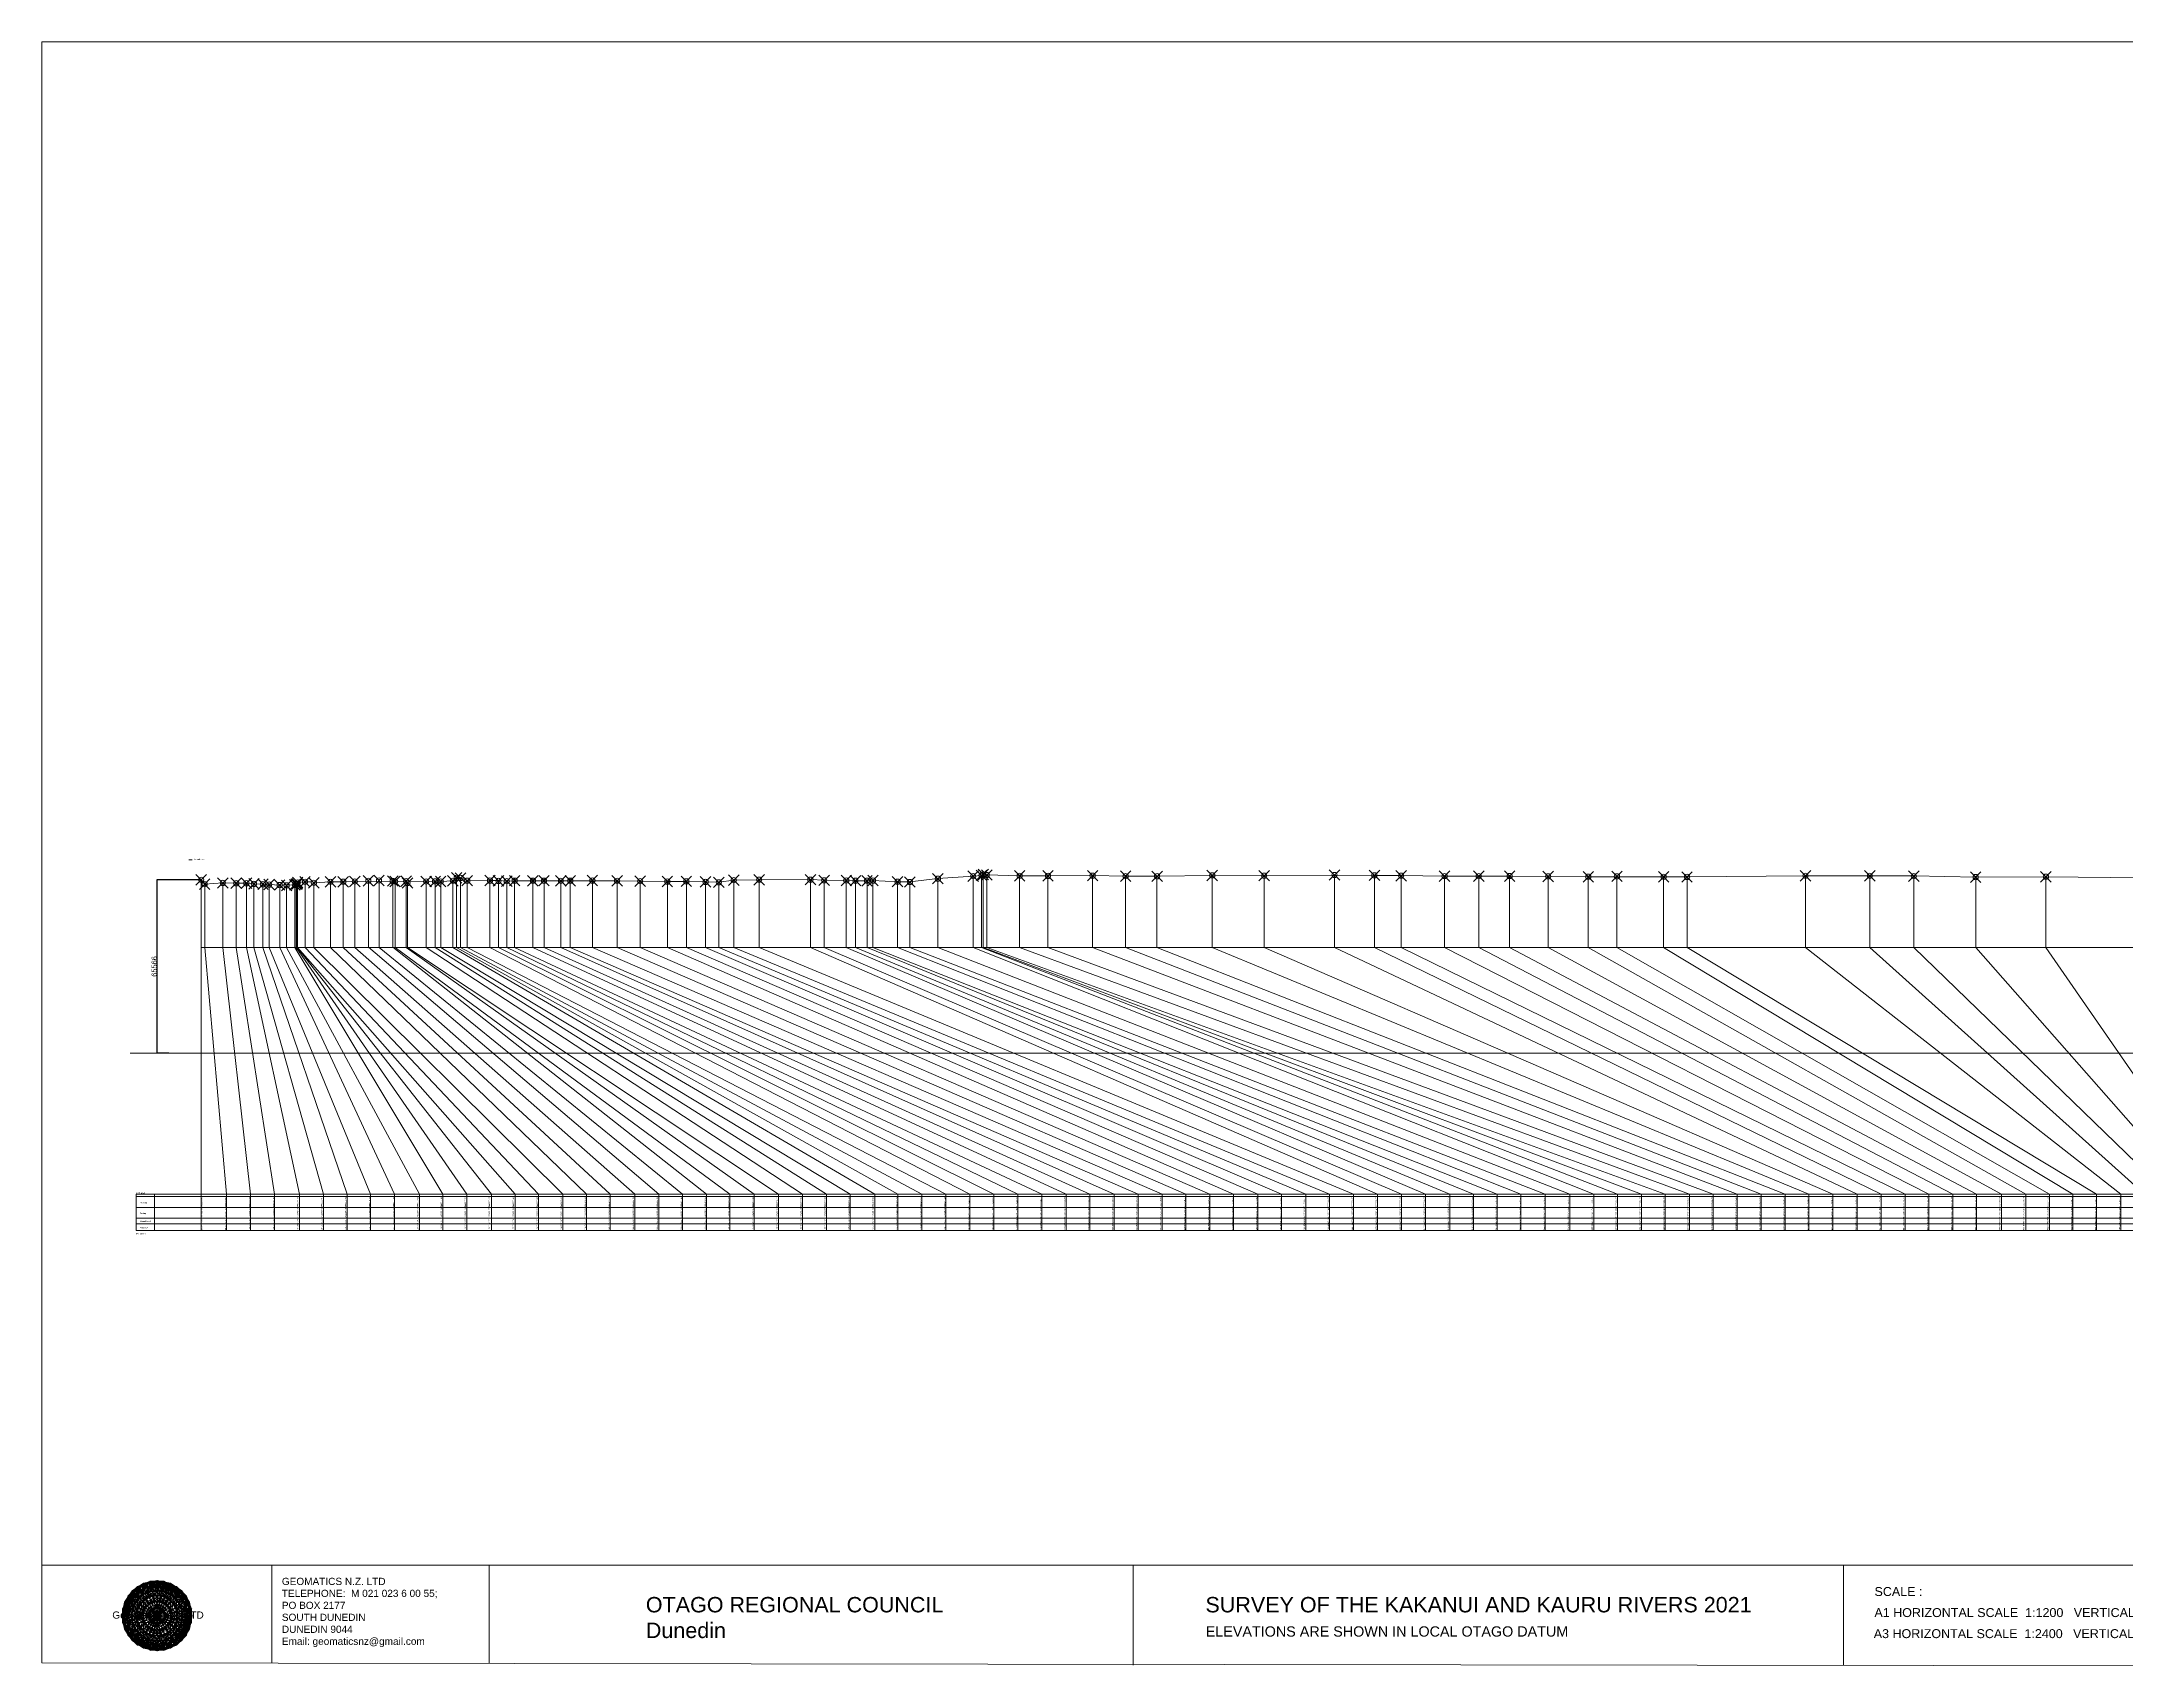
# Model space of a CAD drawing. Header units: millimetres. Extents: x -13548260 to 13046302109, y -19137686871 to 1424966580.
# Drawn here: x -5565575 to -4776935, y -231987 to 382619 of the extents above; entities that cross this region are included whole.
import ezdxf

# ---------------------------------------------------------------- set-up
doc = ezdxf.new("R2010")
doc.units = ezdxf.units.MM
doc.header["$PDMODE"] = 35
doc.header["$PDSIZE"] = 2000
doc.layers.get('0').update_dxf_attribs({"lineweight": 0})
doc.layers.get('Defpoints').update_dxf_attribs({"lineweight": 0})
doc.layers.add('geo', color=7, linetype='Continuous', lineweight=0)
doc.styles.get("Standard").update_dxf_attribs({"font": 'arial.ttf'})
doc.dimstyles.new('ISO-25', dxfattribs={"dimtxt": 2000, "dimasz": 2.5, "dimexe": 1.25, "dimexo": 0.625, "dimtad": 1, "dimtxsty": 'Standard', "dimcen": 2.5, "dimadec": 0, "dimazin": 0, "dimtfac": 1, "dimtmove": 0, "dimatfit": 3, "dimfxl": 1, "dimarcsym": 0})

# ---------------------------------------------------------------- blocks, each defined once
blk = doc.blocks.new('Geomatics_Circle_SPT')
at = {"layer": 'geo', "color": 2, "linetype": 'Continuous', "lineweight": 0}
for p, q in [((0, 25.2), (-25.2, 0)), ((-24.7, 4.9), (-4.9, 24.7)), ((-24.7, -4.9), (4.9, 24.7)), ((-9.7, 23.3), (-23.3, 9.6)), ((9.7, 23.3), (-23.3, -9.7)), ((-21, 14), (-14, 21)), ((-21, -14), (14, 21)), ((0, 0), (-17.8, 17.8)), ((-14, 21), (21, -14)), ((23.3, -9.7), (-9.7, 23.3)), ((-4.9, 24.7), (24.7, -4.9)), ((25.2, 0), (0, 25.2)), ((0, 0), (17.8, 17.8)), ((4.9, 24.7), (24.7, 4.9)), ((23.3, 9.7), (9.7, 23.3)), ((14, 21), (21, 14)), ((17.8, 18.1), (17.8, 18.1)), ((4.9, -24.7), (-24.7, 4.9)), ((-24.7, 0), (0, -24.7)), ((-23.3, 9.7), (9.7, -23.3)), ((14, -21), (-21, 14)), ((0, 0), (-17.8, -17.8)), ((21, 14), (-14, -21)), ((-9.7, -23.3), (23.3, 9.7)), ((24.7, 4.9), (-4.9, -24.7)), ((0, 0), (17.8, -17.8)), ((0, -24.8), (25.2, 0)), ((-4.9, -24.7), (-24.7, -4.9)), ((-23.3, -9.7), (-9.7, -23.3)), ((-14, -21), (-21, -14)), ((24.7, -4.9), (4.9, -24.7)), ((9.7, -23.3), (23.3, -9.7)), ((21, -14), (14, -21)), ((-17.8, -17.8), (-17.8, -17.8)), ((4.9, -24.7), (4.9, -24.7)), ((18.1, -17.8), (18.1, -17.8))]:
    blk.add_line(p, q, dxfattribs=at)
at = {"layer": 'geo', "color": 1, "linetype": 'Continuous', "lineweight": 0}
for p, q in [((-25.2, 0), (9.7, 23.3)), ((-25.2, 0), (-9.6, 23.3)), ((-4.9, 24.8), (-24.7, -4.9)), ((4.9, 24.7), (-24.7, 4.9)), ((14, 21), (-24.7, -4.9)), ((-14, 21), (-24.7, 4.9)), ((-23.3, 9.7), (0, 25.2)), ((-23.3, -9.6), (0, 25.2)), ((-23.3, -9.6), (17.8, 17.8)), ((-23.3, 9.7), (-17.8, 17.9)), ((-23.3, -9.6), (-17.8, 17.9)), ((-23.3, 9.7), (17.8, 17.8)), ((4.9, 24.8), (-21, -14)), ((-4.9, 24.7), (-21, 14)), ((14, 21), (-21, 14)), ((-14, 21), (-21, -14)), ((-17.9, 17.6), (-17.9, 17.6)), ((-17.8, 17.8), (9.7, 23.3)), ((-17.8, 17.8), (-9.6, 23.3)), ((-17.8, -17.8), (9.7, 23.3)), ((-17.8, -17.8), (-9.7, 23.3)), ((-9.7, -23.3), (-17.8, 17.8)), ((-17.8, 17.8), (9.7, -23.3)), ((-17.8, 17.8), (23.3, -9.6)), ((-17.8, 17.8), (23.3, 9.7)), ((4.9, 24.7), (-14, 21)), ((-4.9, 24.7), (-14, -20.9)), ((0, 0), (-14, 21)), ((-14, 21), (-4.9, -24.7)), ((-14, 21), (-14, 21)), ((24.7, -4.9), (-14, 21)), ((21, 14), (-14, 21)), ((-9.8, 23.1), (-9.8, 23.1)), ((-9.7, 23.3), (0, 25.2)), ((-9.7, 23.3), (0, -25.2)), ((-9.7, -23.3), (0, 25.2)), ((-9.6, 23.3), (17.8, -17.8)), ((-9.6, 23.3), (25.2, 0)), ((-9.6, 23.3), (17.8, 17.8)), ((-9.6, -23.3), (17.8, 17.9)), ((0, 0), (-4.9, 24.7)), ((-4.9, 24.7), (-4.9, 24.7)), ((21, -14), (-4.9, 24.7)), ((24.8, 4.9), (-4.9, 24.7)), ((14, 21), (-4.9, 24.7)), ((-0.2, 25.1), (-0.2, 25.1)), ((0, 25.2), (9.7, -23.3)), ((0, 25.2), (23.3, -9.7)), ((0, 25.2), (23.3, 9.7)), ((0, 25.2), (9.7, 23.3)), ((0, 0), (4.9, 24.7)), ((0, -25.2), (9.7, 23.3)), ((0, 0), (14, 21)), ((21, 14), (4.9, 24.8)), ((14, -21), (4.9, 24.7)), ((24.7, -4.9), (4.9, 24.7)), ((4.9, 24.7), (4.9, 24.7)), ((4.9, -24.7), (14, 21)), ((9.4, 23.3), (9.4, 23.3)), ((9.7, 23.3), (17.8, -17.8)), ((9.7, 23.3), (25.2, 0)), ((9.7, 23.3), (17.8, 17.9)), ((17.8, 17.8), (9.7, -23.3)), ((21, -14), (14, 21)), ((24.7, 4.9), (14, 21)), ((14, 21), (14, 21)), ((17.6, 17.9), (17.6, 17.9)), ((17.8, 17.8), (23.3, -9.7)), ((17.8, 17.8), (23.3, 9.7)), ((-25.2, 0), (23.3, 9.7)), ((-25.2, 0), (-23.3, 9.7)), ((-23.3, -9.7), (-25.2, 0)), ((-9.6, -23.3), (-25.2, 0)), ((9.7, -23.3), (-25.2, 0)), ((21, 14), (-24.7, 4.9)), ((-21, 14), (-24.7, -4.9)), ((0, 0), (-24.7, 4.9)), ((-24.7, 4.9), (-21, -14)), ((-24.7, 4.9), (-4.9, -24.7)), ((-24.7, 4.9), (14, -21)), ((-24.7, 4.9), (-24.7, 4.9)), ((0, 0), (-24.7, -4.9)), ((-17.8, -17.8), (-23.3, 9.7)), ((0, -25.2), (-23.3, 9.7)), ((-23.3, 9.7), (17.8, -17.8)), ((-23.3, 9.7), (25.2, 0)), ((-23.3, 9.4), (-23.3, 9.4)), ((-23.3, -9.7), (25.2, 0)), ((0, 0), (-21, 14)), ((-21, 14), (-14, -21)), ((-21, 14), (4.9, -24.7)), ((-21, 14), (-21, 14)), ((24.7, 4.9), (-21, 14)), ((0, 0), (-21, -14)), ((-17.8, -17.8), (23.3, 9.7)), ((-14, -21), (24.7, 4.9)), ((0, 0), (-14, -21)), ((25.2, 0), (-9.6, -23.3)), ((-4.9, -24.7), (21, 14)), ((0, 0), (-4.9, -24.7)), ((0, 0), (21, 14)), ((23.3, 9.7), (0, -25.2)), ((0, 0), (24.8, 4.9)), ((0, 0), (4.9, -24.7)), ((0, 0), (14, -21)), ((0, 0), (21, -14)), ((0, 0), (24.8, -4.9)), ((4.9, -24.7), (24.7, 4.9)), ((25.2, 0), (9.7, -23.3)), ((14, -21), (21, 14)), ((23.3, 9.7), (17.8, -17.8)), ((24.7, -4.9), (21, 14)), ((21, 14), (21, 14)), ((21, -14), (24.7, 4.9)), ((23.1, 9.8), (23.1, 9.8)), ((23.3, 9.7), (25.2, 0)), ((25.2, 0), (23.3, -9.6)), ((24.7, 4.9), (24.7, 4.9)), ((25.1, 0.2), (25.1, 0.2)), ((-25.2, 0), (23.3, -9.7)), ((-25.1, -0.2), (-25.1, -0.2)), ((-24.7, -4.9), (-24.7, -4.9)), ((-24.7, -4.9), (-14, -21)), ((-24.7, -4.9), (4.9, -24.7)), ((-24.7, -4.9), (21, -14)), ((-17.8, -17.8), (-23.3, -9.7)), ((0, -25.2), (-23.3, -9.6)), ((17.8, -17.8), (-23.3, -9.6)), ((-23.1, -9.8), (-23.1, -9.8)), ((-21, -14), (24.7, -4.9)), ((-21, -14), (-21, -14)), ((-21, -14), (-4.9, -24.7)), ((-21, -14), (14, -21)), ((23.3, -9.7), (-17.8, -17.8)), ((-14, -21), (21, -14)), ((-4.9, -24.7), (24.7, -4.9)), ((23.3, -9.6), (0, -25.2)), ((4.9, -24.7), (21, -14)), ((14, -21), (24.7, -4.9)), ((23.3, -9.6), (17.8, -17.8)), ((21, -14), (21, -14)), ((23.3, -9.4), (23.3, -9.4)), ((24.7, -4.9), (24.7, -4.9)), ((-9.6, -23.3), (-17.8, -17.8)), ((9.7, -23.3), (-17.8, -17.8)), ((-17.6, -17.9), (-17.6, -17.9)), ((-14, -21), (-14, -21)), ((-14, -21), (4.9, -24.7)), ((17.8, -17.8), (-9.7, -23.3)), ((0, -25.2), (-9.7, -23.3)), ((-9.4, -23.3), (-9.4, -23.3)), ((-4.9, -24.7), (14, -21)), ((-4.9, -24.7), (-4.9, -24.7)), ((9.7, -23.3), (0, -25.2)), ((0.2, -25.1), (0.2, -25.1)), ((4.9, -24.7), (4.9, -24.7)), ((17.8, -17.8), (9.7, -23.3)), ((9.8, -23.1), (9.8, -23.1)), ((14, -21), (14, -21)), ((17.9, -17.6), (17.9, -17.6))]:
    blk.add_line(p, q, dxfattribs=at)
at = {"layer": 'geo', "color": 114, "linetype": 'Continuous', "lineweight": 0}
for p, q in [((17.9, 17.8), (-25.2, 0)), ((-24.7, 4.9), (14, 21)), ((9.7, 23.3), (-23.3, 9.7)), ((-20.9, 14), (4.9, 24.7)), ((0, 25.2), (-17.8, 17.8)), ((-17.8, 17.8), (0, -25.2)), ((-14, 21), (-4.9, 24.7)), ((4.9, -24.7), (-14, 21)), ((0, 0), (-9.7, 23.3)), ((-4.9, 24.7), (14, -21)), ((17.8, -17.8), (0, 25.2)), ((0, 0), (9.7, 23.3)), ((4.9, 24.7), (21, -14)), ((23.3, -9.7), (9.7, 23.3)), ((14, 21), (24.7, -4.9)), ((25.2, 0), (17.8, 17.8)), ((-24.7, -4.9), (21, 14)), ((-14, -21), (-24.7, 4.9)), ((0, 0), (-23.3, 9.7)), ((-23.3, 9.7), (-9.7, -23.3)), ((0, 0), (-23.3, -9.7)), ((-4.9, -24.7), (-21, 14)), ((24.8, 4.9), (-20.9, -14)), ((0, 0), (-9.7, -23.3)), ((0, 0), (23.3, 9.7)), ((0, 0), (9.7, -23.3)), ((0, 0), (23.3, -9.7)), ((21, 14), (24.7, 4.9)), ((-25.2, 0), (-17.8, -17.8)), ((-21, -14), (-24.7, -4.9)), ((-17.8, -17.8), (25.2, 0)), ((24.8, -4.9), (-14, -21)), ((-9.6, -23.3), (23.3, -9.7)), ((21, -14), (-4.9, -24.8)), ((0, -25.2), (17.9, -17.8)), ((14, -21), (4.9, -24.8))]:
    blk.add_line(p, q, dxfattribs=at)
at = {"layer": 'geo', "color": 250, "linetype": 'Continuous', "lineweight": 0}
for p, q in [((-17.8, 17.8), (17.8, 17.8)), ((-17.8, -17.8), (-17.8, 17.8)), ((-14, 21), (-14, 21)), ((14, 21), (-14, 21)), ((-14, 20.9), (-14, -21)), ((-9.7, 23.3), (9.7, 23.3)), ((-9.7, -23.3), (-9.7, 23.3)), ((-4.9, 24.7), (4.9, 24.7)), ((-4.9, 24.7), (-4.9, -24.7)), ((0, 0), (0, 25.2)), ((4.9, 24.7), (4.9, -24.7)), ((9.7, -23.3), (9.7, 23.3)), ((14, 21), (14, -21)), ((17.8, -17.8), (17.8, 17.8)), ((0, 0), (-25.2, 0)), ((24.7, 4.9), (-24.7, 4.9)), ((-24.7, 4.9), (-24.7, -4.9)), ((-23.3, 9.7), (23.3, 9.7)), ((-23.3, 9.7), (-23.3, 9.7)), ((-23.3, -9.7), (-23.3, 9.7)), ((21, 14), (-21, 14)), ((-21, 14), (-21, -14)), ((0, 0), (0, -25.2)), ((0, 0), (25.2, 0)), ((21, 14), (21, 14)), ((21, -14), (21, 14)), ((23.3, 9.7), (23.3, -9.7)), ((24.7, 4.9), (24.7, 4.9)), ((24.7, -4.9), (24.7, 4.9)), ((-24.7, -4.9), (24.7, -4.9)), ((23.3, -9.7), (-23.3, -9.7)), ((-21, -14), (21, -14)), ((17.8, -17.8), (-17.8, -17.8)), ((-14, -21), (14, -21)), ((9.7, -23.3), (-9.7, -23.3)), ((-4.9, -24.7), (4.9, -24.7))]:
    blk.add_line(p, q, dxfattribs=at)
blk = doc.blocks.new('GeomaticsNZ TITLE BLOCK')
at = {"color": 7, "linetype": 'Continuous', "lineweight": 0}
for p, q in [((0, 94.9), (0, 1579.2)), ((0, 1579.2), (2363.4, 1579.2)), ((2363.4, 1579.2), (2364, 94.9)), ((2364, 94.9), (0, 94.9)), ((0, 94.9), (0, 0)), ((15.9, 94.9), (2364, 94.9)), ((224.3, 95.2), (224.3, -0.3)), ((2364, 94.9), (382.6, 94.9)), ((435.8, 95.2), (435.8, -0.7)), ((1063.4, 94.9), (1063.4, -2.4)), ((1755.4, 94.9), (1755.4, -2.6)), ((2143.9, 94.9), (2143.7, -3)), ((2143.9, 81.9), (2238.6, 81.7)), ((2211.5, 94.9), (2211.5, 36.1)), ((2238.6, 94.8), (2238.6, -3.2)), ((2364, -3.5), (2364, 94.9)), ((2143.9, 71), (2238.6, 71)), ((2143.6, 60.4), (2238.6, 60.4)), ((2143.8, 48.6), (2238.6, 48.6)), ((2143.8, 35.4), (2364, 35.3)), ((0, 0), (2364, -3.5))]:
    blk.add_line(p, q, dxfattribs=at)
at = {"color": 7, "linetype": 'Continuous', "lineweight": 0, "xscale": 1.36, "yscale": 1.36, "zscale": 1.36}
blk.add_blockref('Geomatics_Circle_SPT', (112.4, 45.7), dxfattribs=at)
at = {"color": 7, "linetype": 'Continuous', "lineweight": 0}
for s, p in [('PK&RR', (2213.2, 84.8)), ('ST', (2220.3, 63.6)), ('PK', (2220.4, 50.6))]:
    blk.add_text(s, height=5, dxfattribs=at).set_placement(p)
at = {"color": 7, "linetype": 'Continuous', "lineweight": 0, "attachment_point": 1}
for s, width, heights, insert, char_height in [('{\\C256;GEOMATICS N.Z. LTD                   \\PTELEPHONE:  M 021 023 6 00 55;\\PPO BOX 2177\\PSOUTH DUNEDIN\\PDUNEDIN 9044\\PEmail: geomaticsnz@gmail.com}', 3535.727, [94.7], (234, 82.7), 7), ('{\\C256;Surveyed by:}', 3535.727, [0], (2144.7, 92.4), 7), ('{\\C256;OTAGO REGIONAL COUNCIL\\PDunedin}', 3535.727, [0], (588.6, 64), 15), ('{\\C256;SURVEY OF THE KAKANUI AND KAURU RIVERS 2021}', 3535.727, [0], (1133.8, 64), 15), ('{\\C256;Drawn by:}', 3535.727, [0], (2145.8, 70.4), 7), ('{\\C256;Geomatics N.Z. LTD                   }', 125.079, [15.8], (68.8, 49.9), 7), ('{\\C256;Approved by:}', 3535.727, [0], (2144.7, 45.9), 7), ('{\\C256;Checked by:}', 3535.727, [0], (2144.7, 58.6), 7), ('{\\C256;ELEVATIONS ARE SHOWN IN LOCAL OTAGO DATUM}', 3535.727, [0], (1134.1, 35.4), 10), ('{\\C256;JOB No 0032021}', 3535.727, [0], (2145.3, 20.8), 7), ('{\\C256;Drawn:16-JUNE-2021}', 3535.727, [0], (2244.7, 20.7), 7)]:
    blk.add_mtext_dynamic_manual_height_columns(s, width=width, gutter_width=159, heights=heights, dxfattribs=dict(at, insert=insert, char_height=char_height))
blk = doc.blocks.new('*D8')
at = {"color": 0, "lineweight": -2, "transparency": 16777216}
for p, q in [((-5505268, 65566), (-5521975, 65566)), ((-5521974, 65564), (-5521974, 2)), ((-5517463, 0), (-5521975, 0))]:
    blk.add_line(p, q, dxfattribs=at)
at = {"color": 0, "transparency": 16777216}
for points in [[(-5521974, 65564), (-5521973, 65564), (-5521974, 65566)], [(-5521974, 2), (-5521973, 2), (-5521974, 0)]]:
    blk.add_solid(points, dxfattribs=at)
at = {"layer": 'Defpoints', "color": 0, "transparency": 16777216}
for p in [(-5505268, 65566), (-5521974, 0), (-5517462, 0)]:
    blk.add_point(p, dxfattribs=at)
at = {"color": 0, "transparency": 16777216, "insert": (-5522996, 32783), "char_height": 2000, "attachment_point": 5, "rotation": 90}
blk.add_mtext('65566', dxfattribs=at)

msp = doc.modelspace()

# ---------------------------------------------------------------- linework, layer by layer
at = {"color": 1, "linetype": 'Continuous', "lineweight": 0}
msp.add_line((-5509911.521, 73117.849), (-5508619.555, 73117.849), dxfattribs=at)
at = {"color": 7, "linetype": 'Continuous', "lineweight": 0}
for p, q in [((-5505267.75, 65566), (-5505267.75, 39908.977)), ((-5503917.839, 63906), (-5503917.839, 39908.977)), ((-5497070.099, 64357), (-5497070.099, 39908.977)), ((-5491966.325, 64247), (-5491966.325, 39908.977)), ((-5488131.238, 64237), (-5488131.238, 39908.977)), ((-5485270.436, 63987), (-5485270.436, 39908.977)), ((-5481861.375, 63867), (-5481861.375, 39908.977)), ((-5479494.675, 63747), (-5479494.675, 39908.977)), ((-5475535.351, 63578), (-5475535.351, 39908.977)), ((-5472908.692, 63428), (-5472908.692, 39908.977)), ((-5469831.947, 63608), (-5469831.947, 39908.977)), ((-5469308.747, 63878), (-5469308.747, 39908.977)), ((-5468961.174, 64048), (-5468961.174, 39908.977)), ((-5468744.127, 64538), (-5468744.127, 39908.977)), ((-5465961.583, 64778), (-5465961.583, 39908.977)), ((-5462580.684, 64418), (-5462580.684, 39908.977)), ((-5456306.588, 64768), (-5456306.588, 39908.977)), ((-5451478.129, 64829), (-5451478.129, 39908.977)), ((-5447099.404, 64889), (-5447099.404, 39908.977)), ((-5441997.245, 65159), (-5441997.245, 40067.977)), ((-5437959.623, 65289), (-5437959.623, 39908.977)), ((-5432759.635, 65100), (-5432759.635, 40008.977)), ((-5431897.288, 64930), (-5431897.288, 39908.977)), ((-5427687.892, 65000), (-5427687.892, 39908.977)), ((-5427223.14, 64360), (-5427223.14, 39908.977)), ((-5420105.091, 64890), (-5420105.091, 39908.977)), ((-5416758.959, 64950), (-5416758.959, 39908.977)), ((-5414635.954, 64910), (-5414635.954, 39908.977)), ((-5410055.497, 65181), (-5410055.497, 39908.977)), ((-5408592.258, 66261), (-5408592.258, 39908.977)), ((-5407127.083, 66251), (-5407127.083, 39908.977)), ((-5404566.976, 65211), (-5404566.976, 39908.977)), ((-5395980.299, 65251), (-5395980.299, 39908.977)), ((-5392758.144, 65251), (-5392758.144, 39908.977)), ((-5389649.653, 65041), (-5389649.653, 39908.977)), ((-5386650.583, 65922.642), (-5386650.583, 39908.977)), ((-5379741.134, 65922.642), (-5379741.134, 39908.977)), ((-5375542.672, 65922.642), (-5375542.672, 39908.977)), ((-5369193.562, 65152), (-5369193.562, 39908.977)), ((-5365587.341, 66138.379), (-5365587.341, 39908.977)), ((-5357246.494, 65263), (-5357246.494, 39908.977)), ((-5347893.832, 65183), (-5347893.832, 39908.977)), ((-5339166.265, 65044), (-5339166.265, 39908.977)), ((-5328884.83, 64884), (-5328884.83, 39908.977)), ((-5321697.335, 64975), (-5321697.335, 39908.977)), ((-5314406.643, 64745), (-5314406.643, 39908.977)), ((-5309421.563, 64605), (-5309421.563, 39908.977)), ((-5303765.244, 65425), (-5303765.244, 39908.977)), ((-5294136.482, 65576), (-5294136.482, 39908.977)), ((-5274760.832, 65607), (-5274760.832, 39908.977)), ((-5269553.874, 65357), (-5269553.874, 39908.977)), ((-5261178.117, 65277), (-5261178.117, 39908.977)), ((-5257684.189, 65217), (-5257684.189, 39908.977)), ((-5253332.203, 65208), (-5253332.203, 39908.977)), ((-5251087.734, 65258), (-5251087.734, 39908.977)), ((-5241769.058, 64838), (-5241769.058, 39908.977)), ((-5237103.35, 64728), (-5237103.35, 39908.977)), ((-5226516.175, 65989), (-5226516.175, 39908.977)), ((-5213186.331, 66909), (-5213186.331, 39908.977)), ((-5210011.964, 67229), (-5210011.964, 39908.977)), ((-5209344.5, 67519), (-5209344.5, 39908.977)), ((-5208041.181, 67379), (-5208041.181, 39908.977)), ((-5195667.316, 67072.215), (-5195667.316, 39908.977)), ((-5184960.692, 67020.542), (-5184960.692, 39908.977)), ((-5168079.774, 67121.542), (-5168079.774, 39908.977)), ((-5155594.658, 66922.542), (-5155594.658, 39908.977)), ((-5143689.161, 66922.542), (-5143689.161, 39908.977)), ((-5122731.865, 67223), (-5122731.865, 39908.977)), ((-5076488.186, 67365), (-5076488.186, 39908.977)), ((-5061390.779, 67236), (-5061390.779, 39908.977)), ((-5051259.551, 67236), (-5051259.551, 39908.977)), ((-5034830.89, 66947), (-5034830.89, 39908.977)), ((-5021926.888, 66947), (-5021926.888, 39908.977)), ((-5010235.666, 66958), (-5010235.666, 39908.977)), ((-4995662.526, 66849), (-4995662.526, 39908.977)), ((-4980470.199, 66849), (-4980470.199, 39908.977)), ((-4969628.902, 66860), (-4969628.902, 39908.977)), ((-4951965.096, 66681), (-4951965.096, 39908.977)), ((-4943120.765, 66681), (-4943120.765, 39908.977)), ((-4898321.874, 67063), (-4898321.874, 39908.977)), ((-4873973.507, 67054), (-4873973.507, 39908.977)), ((-4857330.471, 67054), (-4857330.471, 39908.977)), ((-4833919.741, 66596), (-4833919.741, 39908.977)), ((-4807348.619, 66707), (-4807348.619, 39908.977)), ((-5505267.75, 39908.977), (-4679394.327, 39908.977)), ((-5505267.75, 39908.977), (-5505267.75, -67138.097)), ((-5495602.571, -53386.402), (-5503917.839, 39908.977)), ((-5497070.099, 39908.977), (-5486607.39, -53386.402)), ((-5491966.325, 39908.977), (-5477470.527, -53386.402)), ((-5488131.238, 39908.977), (-5467995.163, -53386.402)), ((-5485270.436, 39908.977), (-5458942.808, -53386.402)), ((-5481861.375, 39908.977), (-5450035.677, -53386.402)), ((-5479494.675, 39908.977), (-5441136.114, -53386.402)), ((-5475535.351, 39908.977), (-5432084.033, -53386.402)), ((-5472908.692, 39908.977), (-5422623.347, -53386.402)), ((-5413846.133, -53386.402), (-5469831.947, 39908.977)), ((-5469308.747, 39908.977), (-5404796.374, -53386.402)), ((-5395432.935, -53386.402), (-5468961.174, 39908.977)), ((-5468744.127, 39908.977), (-5386421.324, -53386.402)), ((-5377587.771, -53386.402), (-5465961.583, 39908.977)), ((-5462580.684, 39908.977), (-5368443.483, -53386.402)), ((-5359425.325, -53386.402), (-5456306.588, 39908.977)), ((-5456306.588, 39908.977), (-5451478.129, 39908.977)), ((-5451478.129, 39908.977), (-5350469.752, -53386.402)), ((-5447099.404, 39908.977), (-5341199.403, -53386.402)), ((-5441997.245, 40067.977), (-5332063.642, -53386.402)), ((-5437959.623, 39908.977), (-5323177.654, -53386.402)), ((-5314018.655, -53386.402), (-5432759.635, 40008.977)), ((-5305195.478, -53386.402), (-5431897.288, 39908.977)), ((-5427223.14, 39908.977), (-5286850.591, -53386.402)), ((-5277760.334, -53386.402), (-5420105.091, 39908.977)), ((-5416758.959, 39908.977), (-5268670.07, -53386.402)), ((-5414635.954, 39908.977), (-5259774.254, -53386.402)), ((-5250343.717, -53386.402), (-5410055.497, 39908.977)), ((-5410055.497, 39908.977), (-5408592.258, 39908.977)), ((-5408592.258, 39908.977), (-5241690.953, -53386.402)), ((-5232594.779, -53386.402), (-5407127.083, 39908.977)), ((-5404566.976, 39908.977), (-5223469.634, -53386.402)), ((-5214469.297, -53386.402), (-5395980.299, 39908.977)), ((-5205304.907, -53386.402), (-5392758.144, 39908.977)), ((-5196225.082, -53386.402), (-5389649.653, 39908.977)), ((-5187201.328, -53386.402), (-5386650.583, 39908.977)), ((-5178058.307, -53386.402), (-5379741.134, 39908.977)), ((-5168995.336, -53386.402), (-5375542.672, 39908.977)), ((-5159810.305, -53386.402), (-5369193.562, 39908.977)), ((-5150808.357, -53386.402), (-5365587.341, 39908.977)), ((-5141684.356, -53386.402), (-5357246.494, 39908.977)), ((-5132763.637, -53386.402), (-5347893.832, 39908.977)), ((-5123691.927, -53386.402), (-5339166.265, 39908.977)), ((-5114647.339, -53386.402), (-5328884.83, 39908.977)), ((-5105539.227, -53386.402), (-5321697.335, 39908.977)), ((-5096551.95, -53386.402), (-5314406.643, 39908.977)), ((-5309421.563, 39908.977), (-5087376.815, -53386.402)), ((-5078352.123, -53386.402), (-5303765.244, 39908.977)), ((-5294136.482, 39908.977), (-5069321.205, -53386.402)), ((-5274760.832, 39908.977), (-5060234.345, -53386.402)), ((-5269553.874, 39908.977), (-5051124.651, -53386.402)), ((-5261178.117, 39908.977), (-5042076.303, -53386.402)), ((-5032843.918, -53386.402), (-5257684.189, 39908.977)), ((-5253332.203, 39908.977), (-5023963.128, -53386.402)), ((-5014972.427, -53386.402), (-5251087.734, 39908.977)), ((-5241769.058, 39908.977), (-5005938.598, -53386.402)), ((-4996750.861, -53386.402), (-5237103.35, 39908.977)), ((-5226516.175, 39908.977), (-4987421.509, -53386.402)), ((-4978372.99, -53386.402), (-5213186.331, 39908.977)), ((-5210011.964, 39908.977), (-4969422.827, -53386.402)), ((-4960357.521, -53386.402), (-5209344.5, 39908.977)), ((-5195667.316, 39908.977), (-5208041.181, 39908.977)), ((-5208041.181, 39908.977), (-4951372.353, -53386.402)), ((-4942202.567, -53386.402), (-5195667.316, 39908.977)), ((-5184960.692, 39908.977), (-4933292.587, -53386.402)), ((-4924206.351, -53386.402), (-5168079.774, 39908.977)), ((-5155594.658, 39908.977), (-4915120.114, -53386.402)), ((-5143689.161, 39908.977), (-4906033.878, -53386.402)), ((-4897008.781, -53386.402), (-5122731.865, 39908.977)), ((-5103100.451, 39908.977), (-4887947.53, -53386.402)), ((-5076488.186, 39908.977), (-4878804.324, -53386.402)), ((-4869672.625, -53386.402), (-5061390.779, 39908.977)), ((-5051259.551, 39908.977), (-4860633.475, -53386.402)), ((-5034830.89, 39908.977), (-4851594.324, -53386.402)), ((-5021926.888, 39908.977), (-4842529.203, -53386.402)), ((-5010235.666, 39908.977), (-4833591.533, -53386.402)), ((-4995662.526, 39908.977), (-4824181.768, -53386.402)), ((-4980470.199, 39908.977), (-4814944.247, -53386.402)), ((-4969628.902, 39908.977), (-4805953.723, -53386.402)), ((-4951965.096, 39908.977), (-4797173.701, -53386.402)), ((-4943120.765, 39908.977), (-4788209.841, -53386.402)), ((-4898321.874, 39908.977), (-4779040.863, -53386.402)), ((-4873973.507, 39908.977), (-4770059.695, -53386.402)), ((-4857330.471, 39908.977), (-4760923.681, -53386.402)), ((-4833919.741, 39908.977), (-4751756.696, -53386.402)), ((-4807348.619, 39908.977), (-4742837.47, -53386.402)), ((-5529882.079, -53386.402), (-5529882.079, -67138.097)), ((-5529882.079, -53386.402), (-4646852.546, -53386.402)), ((-5529882.079, -54309.85), (-4646852.546, -54309.85)), ((-5522868.93, -53386.402), (-5522868.93, -67138.097)), ((-5495602.571, -67138.097), (-5495602.571, -53386.402)), ((-5486607.39, -67138.097), (-5486607.39, -53386.402)), ((-5477470.527, -67138.097), (-5477470.527, -53386.402)), ((-5467995.163, -67138.097), (-5467995.163, -53386.402)), ((-5458942.808, -67138.097), (-5458942.808, -53386.402)), ((-5450035.677, -67138.097), (-5450035.677, -53386.402)), ((-5441136.114, -67138.097), (-5441136.114, -53386.402)), ((-5432084.033, -67138.097), (-5432084.033, -53386.402)), ((-5422623.347, -67138.097), (-5422623.347, -53386.402)), ((-5413846.133, -67138.097), (-5413846.133, -53386.402)), ((-5404796.374, -67138.097), (-5404796.374, -53386.402)), ((-5395432.935, -67138.097), (-5395432.935, -53386.402)), ((-5386421.324, -67138.097), (-5386421.324, -53386.402)), ((-5377587.771, -67138.097), (-5377587.771, -53386.402)), ((-5368443.483, -67138.097), (-5368443.483, -53386.402)), ((-5359425.325, -67138.097), (-5359425.325, -53386.402)), ((-5350469.752, -67138.097), (-5350469.752, -53386.402)), ((-5341199.403, -67138.097), (-5341199.403, -53386.402)), ((-5332063.642, -67138.097), (-5332063.642, -53386.402)), ((-5323177.654, -67138.097), (-5323177.654, -53386.402)), ((-5314018.655, -67138.097), (-5314018.655, -53386.402)), ((-5305195.478, -67138.097), (-5305195.478, -53386.402)), ((-5286850.591, -67138.097), (-5286850.591, -53386.402)), ((-5277760.334, -67138.097), (-5277760.334, -53386.402)), ((-5268670.07, -67138.097), (-5268670.07, -53386.402)), ((-5259774.254, -67138.097), (-5259774.254, -53386.402)), ((-5250343.717, -67138.097), (-5250343.717, -53386.402)), ((-5241690.953, -67138.097), (-5241690.953, -53386.402)), ((-5232594.779, -67138.097), (-5232594.779, -53386.402)), ((-5223469.634, -67138.097), (-5223469.634, -53386.402)), ((-5214469.297, -67138.097), (-5214469.297, -53386.402)), ((-5205304.907, -67138.097), (-5205304.907, -53386.402)), ((-5196225.082, -67138.097), (-5196225.082, -53386.402)), ((-5187201.328, -67138.097), (-5187201.328, -53386.402)), ((-5178058.307, -67138.097), (-5178058.307, -53386.402)), ((-5168995.336, -67138.097), (-5168995.336, -53386.402)), ((-5159810.305, -67138.097), (-5159810.305, -53386.402)), ((-5150808.357, -67138.097), (-5150808.357, -53386.402)), ((-5141684.356, -67138.097), (-5141684.356, -53386.402)), ((-5132763.637, -67138.097), (-5132763.637, -53386.402)), ((-5123691.927, -67138.097), (-5123691.927, -53386.402)), ((-5114647.339, -67138.097), (-5114647.339, -53386.402)), ((-5105539.227, -67138.097), (-5105539.227, -53386.402)), ((-5096551.95, -67138.097), (-5096551.95, -53386.402)), ((-5087376.815, -67138.097), (-5087376.815, -53386.402)), ((-5078352.123, -67138.097), (-5078352.123, -53386.402)), ((-5069321.205, -67138.097), (-5069321.205, -53386.402)), ((-5060234.345, -67138.097), (-5060234.345, -53386.402)), ((-5051124.651, -67138.097), (-5051124.651, -53386.402)), ((-5042076.303, -67138.097), (-5042076.303, -53386.402)), ((-5032843.918, -67138.097), (-5032843.918, -53386.402)), ((-5023963.128, -67138.097), (-5023963.128, -53386.402)), ((-5014972.427, -67138.097), (-5014972.427, -53386.402)), ((-5005938.598, -67138.097), (-5005938.598, -53386.402)), ((-4996750.861, -67138.097), (-4996750.861, -53386.402)), ((-4987421.509, -67138.097), (-4987421.509, -53386.402)), ((-4978372.99, -67138.097), (-4978372.99, -53386.402)), ((-4969422.827, -67138.097), (-4969422.827, -53386.402)), ((-4960357.521, -67138.097), (-4960357.521, -53386.402)), ((-4951372.353, -67138.097), (-4951372.353, -53386.402)), ((-4942202.567, -67138.097), (-4942202.567, -53386.402)), ((-4933292.587, -67138.097), (-4933292.587, -53386.402)), ((-4924206.351, -67138.097), (-4924206.351, -53386.402)), ((-4915120.114, -67138.097), (-4915120.114, -53386.402)), ((-4906033.878, -67138.097), (-4906033.878, -53386.402)), ((-4897008.781, -67138.097), (-4897008.781, -53386.402)), ((-4887947.53, -67138.097), (-4887947.53, -53386.402)), ((-4878804.324, -67138.097), (-4878804.324, -53386.402)), ((-4869672.625, -67138.097), (-4869672.625, -53386.402)), ((-4860633.475, -67138.097), (-4860633.475, -53386.402)), ((-4851594.324, -67138.097), (-4851594.324, -53386.402)), ((-4842529.203, -67138.097), (-4842529.203, -53386.402)), ((-4833591.533, -67138.097), (-4833591.533, -53386.402)), ((-4824181.768, -67138.097), (-4824181.768, -53386.402)), ((-4814944.247, -67138.097), (-4814944.247, -53386.402)), ((-4805953.723, -67138.097), (-4805953.723, -53386.402)), ((-4797173.701, -67138.097), (-4797173.701, -53386.402)), ((-4788209.841, -67138.097), (-4788209.841, -53386.402)), ((-4779040.863, -67138.097), (-4779040.863, -53386.402)), ((-5529882.079, -58412.532), (-4646852.546, -58412.532)), ((-5529882.079, -62479.731), (-4646852.546, -62479.731)), ((-5529882.079, -64627.173), (-4646852.546, -64627.173)), ((-5529882.079, -67138.097), (-4646852.546, -67138.097))]:
    msp.add_line(p, q, dxfattribs=at)
msp.add_line((-5532056.82, 0), (-4577358.294, 0))
at = {"color": 1, "linetype": 'Continuous', "lineweight": 0}
for points in [[(-5505267.75, 65566), (-5503917.839, 63906), (-5497070.099, 64357), (-5491966.325, 64247), (-5488131.238, 64237), (-5485270.436, 63987), (-5481861.375, 63867), (-5479494.675, 63747), (-5475535.351, 63578), (-5469831.947, 63608), (-5469308.747, 63878), (-5468961.174, 64048), (-5468744.127, 64538), (-5465961.583, 64778), (-5462943.121, 64778)], [(-5462943.121, 64778), (-5462580.684, 64418)], [(-5462580.684, 64418), (-5456306.588, 64768), (-5451478.129, 64829), (-5414635.954, 64910), (-5410055.497, 65181), (-5408592.258, 66261), (-5407127.083, 66251), (-5404566.976, 65211), (-5395980.299, 65251), (-5392758.144, 65251), (-5389649.653, 65041), (-5386650.583, 65222), (-5379744.307, 65192), (-5375539.292, 65212), (-5369193.562, 65152), (-5365587.341, 65203), (-5347893.832, 65183), (-5339166.265, 65044), (-5328884.83, 64884), (-5321697.335, 64884), (-5321697.335, 64975), (-5314406.643, 64745), (-5309421.563, 64605), (-5303765.244, 65425), (-5294136.482, 65576), (-5274760.832, 65607), (-5269553.874, 65357), (-5261178.117, 65277), (-5257684.189, 65217), (-5253332.203, 65217), (-5251087.734, 65258), (-5241769.058, 64838), (-5237103.35, 64728), (-5226516.175, 65989), (-5213186.331, 66909), (-5210011.964, 67229), (-5209344.5, 67519), (-5208041.181, 67379), (-5195577.98, 67070), (-5184871.356, 67020), (-5167990.437, 67121), (-5155505.322, 66922), (-5143599.824, 66922), (-5122731.865, 67223), (-5103100.451, 67104), (-5076488.186, 67365), (-5061390.779, 67236), (-5051259.551, 67236), (-5034830.89, 66947), (-5021926.888, 66947), (-5010235.666, 66958), (-4995662.526, 66849), (-4980470.199, 66719), (-4969628.902, 66719), (-4951965.096, 66681), (-4943120.765, 66681), (-4898321.874, 67063), (-4873973.507, 67054), (-4857330.471, 67054), (-4833919.741, 66596), (-4807348.619, 66707), (-4770641.406, 66309)]]:
    msp.add_lwpolyline(points, dxfattribs=at)
at = {"color": 7, "linetype": 'Continuous', "lineweight": 0}
for points in [[(-5296034.923, -67138.097), (-5296034.923, -53386.402), (-5427687.892, 39908.977), (-5427687.892, 65000)], [(-5103100.451, 67104), (-5103100.451, 39908.977)]]:
    msp.add_lwpolyline(points, dxfattribs=at)
for p in [(-5505267.75, 65566), (-5503917.839, 63906), (-5497070.099, 64357), (-5491966.325, 64247), (-5488131.238, 64237), (-5485270.436, 63987), (-5481861.375, 63867), (-5479494.675, 63747), (-5475535.351, 63578), (-5472908.692, 63428), (-5469831.947, 63608), (-5469308.747, 63878), (-5468961.174, 64048), (-5468744.127, 64538), (-5465961.583, 64778), (-5462580.684, 64418), (-5456306.588, 64768), (-5451478.129, 64829), (-5447099.404, 64889), (-5441997.245, 65159), (-5437959.623, 65289), (-5432759.635, 65100), (-5431897.288, 64930), (-5427687.892, 65000), (-5427223.14, 64360), (-5420105.091, 64890), (-5416758.959, 64950), (-5414635.954, 64910), (-5410055.497, 65181), (-5408592.258, 66261), (-5407127.083, 66251), (-5404566.976, 65211), (-5395980.299, 65251), (-5392758.144, 65121), (-5389649.653, 65041), (-5386650.583, 65222), (-5379744.307, 65192), (-5375539.292, 65212), (-5369193.562, 65152), (-5365587.341, 65203), (-5357246.494, 65263), (-5347893.832, 65183), (-5339166.265, 65044), (-5328884.83, 64884), (-5321697.335, 64975), (-5314406.643, 64745), (-5309421.563, 64605), (-5303765.244, 65425), (-5294136.482, 65576), (-5274760.832, 65607), (-5269553.874, 65357), (-5261178.117, 65277), (-5257684.189, 65217), (-5253332.203, 65208), (-5251087.734, 65258), (-5241769.058, 64838), (-5237103.35, 64728), (-5226516.175, 65989), (-5213186.331, 66909), (-5210011.964, 67229), (-5209344.5, 67519), (-5208041.181, 67379), (-5195577.98, 67070), (-5184871.356, 67020), (-5167990.437, 67121), (-5155505.322, 66922), (-5143599.824, 66882), (-5122731.865, 67223), (-5103100.451, 67104), (-5076488.186, 67365), (-5061390.779, 67236), (-5051259.551, 67096), (-5034830.89, 66947), (-5021926.888, 66918), (-5010235.666, 66958), (-4995662.526, 66849), (-4980470.199, 66719), (-4969628.902, 66860), (-4951965.096, 66681), (-4943120.765, 66631), (-4898321.874, 67063), (-4873973.507, 67054), (-4857330.471, 66915), (-4833919.741, 66596), (-4807348.619, 66707)]:
    msp.add_point(p, dxfattribs=at)

# ---------------------------------------------------------------- block references
at = {"color": 7, "linetype": 'Continuous', "lineweight": 0, "xscale": 388.3084007852599, "yscale": 388.3084007852599, "zscale": 388.3084007852599}
msp.add_blockref('GeomaticsNZ TITLE BLOCK', (-5565575.231, -230610.772), dxfattribs=at)

# ---------------------------------------------------------------- texts
at = {"color": 7, "linetype": 'Continuous', "lineweight": 0}
for s, height, p in [('Ground Level', 500, (-5508016.38, 73095.646)), ('DATUM 45.00', 500, (-5529952.826, -53239.636)), ('Easting', 500, (-5528428.625, -60904.812)), ('Northing', 500, (-5528355.821, -56825.746)), ('Section K10', 500, (-5529952.837, -68588.72)), ('Ground Level', 500, (-5528410.548, -63852.881)), ('Chainage', 500, (-5528408.161, -66309.3)), ('SCALE :  ', 3385.1406, (-4872191.286, -205389.252)), ('A1 HORIZONTAL SCALE  1:1200   VERTICAL SCALE   1:1200 ', 3385.1406, (-4872225.916, -213355.762)), ('A3 HORIZONTAL SCALE  1:2400   VERTICAL SCALE   1:2400 ', 3385.1406, (-4872479.984, -221322.272))]:
    msp.add_text(s, height=height, dxfattribs=at).set_placement(p)
for s, p in [('97.30   65.57  1425253.44  5005536.93', (-5504765.704, -66930.743)), ('98.65   63.91  1425254.43  5005535.95', (-5495696.607, -66930.743)), ('105.50  64.36  1425257.64  5005529.89', (-5486627.51, -66977.81)), ('110.60  64.25  1425259.84  5005525.26', (-5477558.414, -66977.81)), ('114.44  64.24  1425262.08  5005522.13', (-5468489.658, -66977.81)), ('117.30  63.99  1425263.49  5005519.64', (-5459420.561, -66977.81)), ('120.71  63.87  1425264.76  5005516.43', (-5450351.464, -66977.81)), ('123.07  63.75  1425266.55  5005514.74', (-5441282.368, -66977.81)), ('127.03  63.58  1425267.58  5005510.75', (-5432213.271, -66977.81)), ('129.66  63.43  1425269.80  5005509.01', (-5423144.174, -66977.81)), ('132.74  63.61  1425271.06  5005506.18', (-5414075.077, -66977.81)), ('133.26  63.88  1425271.31  5005505.72', (-5405005.981, -66977.81)), ('133.61  64.05  1425271.57  5005505.47', (-5395936.884, -66977.81)), ('133.83  64.54  1425271.81  5005505.36', (-5386867.787, -66977.81)), ('136.61  64.78  1425272.54  5005502.56', (-5377798.69, -66977.81)), ('139.99  64.42  1425274.21  5005499.62', (-5368729.594, -66977.81)), ('146.26  64.77  1425278.10  5005494.63', (-5359660.497, -66977.81)), ('151.09  64.83  1425280.45  5005490.41', (-5350591.4, -66977.81)), ('155.47  64.89  1425282.93  5005486.79', (-5341522.303, -66977.81)), ('160.57  65.16  1425285.53  5005482.40', (-5332453.207, -66977.81)), ('164.61  65.29  1425287.98  5005479.16', (-5323384.11, -66977.81)), ('169.81  65.10  1425290.57  5005474.65', (-5314315.354, -66977.81)), ('170.67  64.93  1425291.28  5005474.07', (-5305246.598, -66977.81)), ('174.88  65.00  1425292.64  5005469.98', (-5296177.502, -66977.81)), ('175.35  64.36  1425292.64  5005469.44', (-5287108.746, -66977.81)), ('182.46  64.89  1425296.68  5005463.56', (-5278039.649, -66977.81)), ('185.81  64.95  1425298.87  5005460.97', (-5268970.552, -66977.81)), ('187.93  64.91  1425300.18  5005459.28', (-5259901.797, -66977.81)), ('192.51  65.18  1425301.88  5005454.96', (-5250832.7, -66977.81)), ('193.98  66.26  1425302.27  5005453.49', (-5241763.603, -66977.81)), ('195.44  66.25  1425303.59  5005452.57', (-5232694.506, -66977.81)), ('198.00  65.21  1425305.05  5005450.46', (-5223625.41, -66977.81)), ('206.59  65.25  1425308.14  5005442.31', (-5214556.313, -66922.217)), ('209.81  65.12  1425309.99  5005439.66', (-5205487.216, -66922.217)), ('212.92  65.04  1425312.56  5005437.57', (-5196418.119, -66922.217)), ('215.92  65.22  1425314.29  5005435.11', (-5187349.023, -66922.217)), ('222.83  65.19  1425317.31  5005428.87', (-5178279.926, -66922.217)), ('227.03  65.21  1425320.07  5005425.62', (-5169210.829, -66922.217)), ('233.38  65.15  1425323.92  5005420.53', (-5160141.732, -66922.217)), ('236.98  65.20  1425325.48  5005417.26', (-5151072.636, -66922.217)), ('245.32  65.26  1425328.72  5005409.48', (-5142003.539, -66922.217)), ('254.68  65.18  1425334.42  5005401.99', (-5132934.442, -66922.217)), ('263.40  65.04  1425338.90  5005394.50', (-5123865.345, -66922.217)), ('273.68  64.88  1425344.50  5005385.87', (-5114796.249, -66922.217)), ('280.87  64.98  1425347.77  5005379.45', (-5105727.152, -66922.217)), ('288.16  64.75  1425352.14  5005373.57', (-5096658.055, -66922.217)), ('293.15  64.61  1425354.23  5005369.01', (-5087588.958, -66922.217)), ('298.80  65.43  1425356.84  5005363.98', (-5078519.862, -66922.217)), ('308.43  65.58  1425357.67  5005353.30', (-5069450.765, -66931.084)), ('327.81  65.61  1425371.01  5005338.66', (-5060381.668, -66931.084)), ('333.02  65.36  1425373.31  5005333.97', (-5051312.571, -66931.084)), ('341.39  65.28  1425377.64  5005326.80', (-5042243.475, -66931.084)), ('344.89  65.22  1425380.07  5005324.18', (-5033174.378, -66931.084)), ('349.24  65.21  1425382.53  5005320.58', (-5024105.281, -66931.084)), ('351.48  65.26  1425382.38  5005317.88', (-5015036.184, -66931.084)), ('360.80  64.84  1425388.22  5005310.51', (-5005967.088, -66931.084)), ('365.47  64.73  1425390.89  5005306.67', (-4996897.991, -66931.084)), ('376.05  65.99  1425398.56  5005298.93', (-4987828.894, -66931.084)), ('389.38  66.91  1425403.26  5005286.20', (-4978759.797, -66931.084)), ('392.56  67.23  1425404.93  5005283.50', (-4969690.701, -66931.084)), ('393.22  67.52  1425405.11  5005282.83', (-4960621.604, -66931.084)), ('394.53  67.38  1425405.81  5005281.73', (-4951552.507, -66931.084)), ('406.99  67.07  1425412.05  5005270.94', (-4942483.41, -66910.621)), ('417.70  67.02  1425417.56  5005261.76', (-4933414.655, -66910.621)), ('434.58  67.12  1425425.65  5005246.93', (-4924345.899, -66910.621)), ('447.06  66.92  1425432.52  5005236.49', (-4915276.802, -66910.621)), ('458.97  66.88  1425438.61  5005226.26', (-4906207.705, -66910.621)), ('479.84  67.22  1425449.32  5005208.35', (-4897138.609, -66910.621)), ('499.47  67.10  1425459.41  5005191.51', (-4888069.512, -66910.621)), ('526.08  67.37  1425473.47  5005168.91', (-4879000.756, -66930.743)), ('541.18  67.24  1425481.03  5005155.84', (-4869931.659, -66930.743)), ('551.31  67.10  1425485.92  5005146.96', (-4860862.563, -66930.743)), ('567.74  66.95  1425494.72  5005133.08', (-4851793.466, -66930.743)), ('580.64  66.92  1425501.15  5005121.89', (-4842724.369, -66930.743)), ('592.33  66.96  1425507.09  5005111.82', (-4833655.613, -66930.743)), ('606.91  66.85  1425514.95  5005099.54', (-4824586.517, -66928.015)), ('622.10  66.72  1425522.31  5005086.24', (-4815517.761, -66928.015)), ('632.94  66.86  1425528.25  5005077.16', (-4806448.664, -66928.015)), ('650.60  66.68  1425536.83  5005061.71', (-4797379.567, -66928.015)), ('659.45  66.63  1425541.32  5005054.09', (-4788310.471, -66928.015)), ('704.25  67.06  1425565.13  5005016.13', (-4779241.374, -66934.836))]:
    msp.add_text(s, height=500, rotation=90, dxfattribs=at).set_placement(p)

# ---------------------------------------------------------------- dimensions: what is measured, and where the dimension line sits
dim = msp.add_linear_dim(base=(-5521973.802, 0), p1=(-5505267.75, 65566), p2=(-5517461.919, 0), angle=90, dimstyle='ISO-25')
dim.commit()
dim.dimension.update_dxf_attribs({"geometry": '*D8', "text_midpoint": (-5522995.573, 32783)})

doc.saveas('drawing.dxf')
